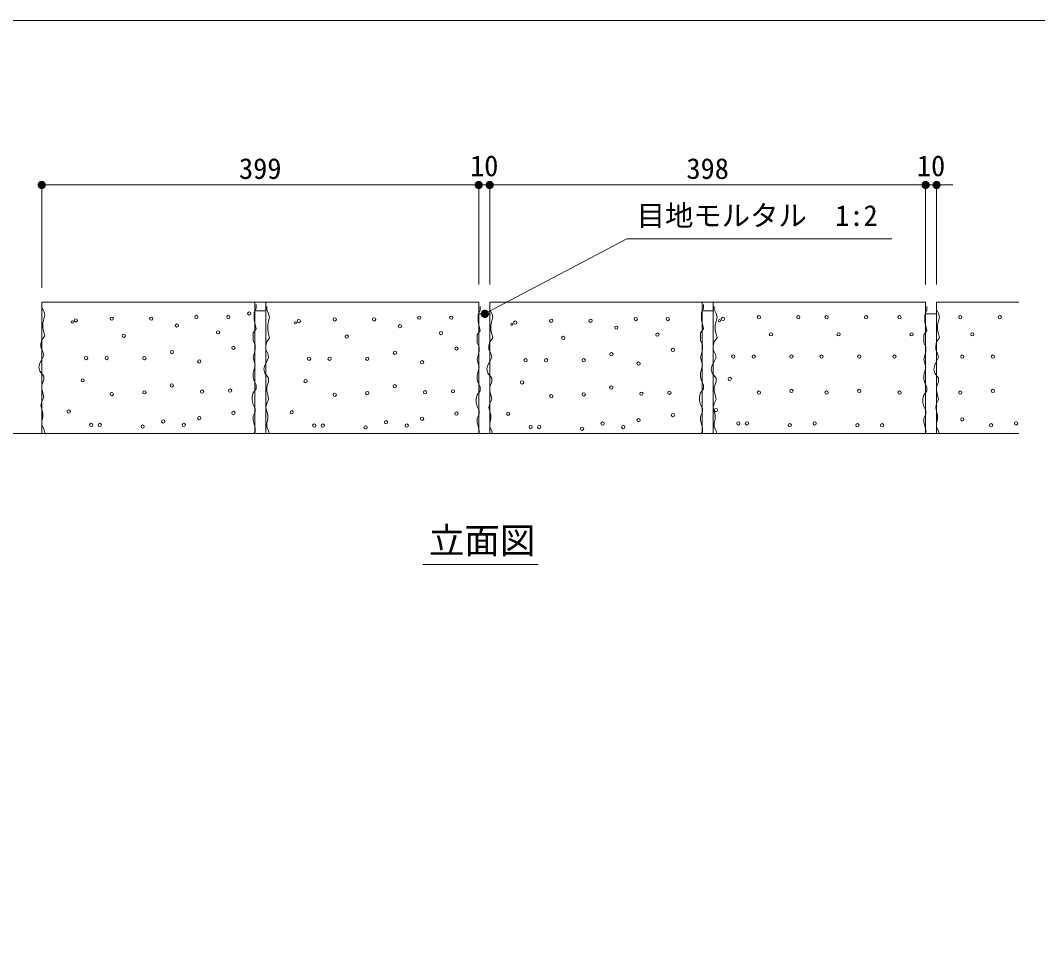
# Model space of a CAD drawing. Units: millimetres at full size, sheet at 1:10. Extents: x 173 to 2911, y 2144 to 4011.
# Drawn here: x 1190 to 2119, y 3108 to 3956 of the extents above; entities that cross this region are included whole.
import ezdxf
from ezdxf.enums import TextEntityAlignment as Align

# ---------------------------------------------------------------- set-up
doc = ezdxf.new("R2010")
doc.units = ezdxf.units.MM
doc.header["$LTSCALE"] = 10
for name, color, linetype, lineweight in [('_0-0_', 7, 'Continuous', 13), ('ハッチ', 4, 'Continuous', 13), ('寸法', 1, 'Continuous', 13), ('本体', 7, 'Continuous', 13)]:
    doc.layers.add(name, color=color, linetype=linetype, lineweight=lineweight)
doc.styles.add('ＭＳ ゴシック', font='')
doc.styles.get('ＭＳ ゴシック').set_extended_font_data('MS Gothic')

# ---------------------------------------------------------------- blocks, each defined once
blk = doc.blocks.new('filled_dot')
at = {"color": 0, "linetype": 'Continuous', "lineweight": -2, "const_width": 1.25}
blk.add_lwpolyline([(-0.625, 0, 1), (0.625, 0, 1)], format="xyb", close=True, dxfattribs=at)

msp = doc.modelspace()

# ---------------------------------------------------------------- linework, layer by layer
at = {"layer": '_0-0_', "color": 6}
msp.add_lwpolyline([(2911.26, 3955.7), (173.13, 3955.7), (173.13, 2143.88), (2911.26, 2143.88)], close=True, dxfattribs=at)
at = {"layer": 'ハッチ'}
for centre, radius in [((1398.88, 3688.08), 1.5), ((1237.48, 3680.25), 1), ((1240.61, 3681.82), 1.5), ((1273.47, 3683.38), 1.5), ((1309.45, 3683.38), 1.5), ((1332.92, 3677.13), 1.5), ((1350.65, 3684.94), 1.5), ((1379.85, 3684.95), 1.5), ((1441.03, 3679.6), 1), ((1444.16, 3681.16), 1.5), ((1477.02, 3682.73), 1.5), ((1513, 3682.73), 1.5), ((1554.2, 3684.28), 1.5), ((1583.4, 3684.29), 1.5), ((1638.69, 3678.29), 1), ((1641.82, 3679.86), 1.5), ((1674.68, 3681.42), 1.5), ((1710.66, 3681.42), 1.5), ((1751.86, 3682.97), 1.5), ((1781.06, 3682.98), 1.5), ((1828.33, 3681.56), 1), ((1831.46, 3683.13), 1.5), ((1864.32, 3684.69), 1.5), ((1900.3, 3684.69), 1.5), ((1926.15, 3684.69), 1.5), ((1962.13, 3684.69), 1.5), ((1992.8, 3684.69), 1.5), ((2048.21, 3684.69), 1.5), ((2084.19, 3684.69), 1.5), ((1284.42, 3667.74), 1.5), ((1370.47, 3670.87), 1.5), ((1536.47, 3676.47), 1.5), ((1574.02, 3670.21), 1.5), ((1734.13, 3675.16), 1.5), ((1771.68, 3668.9), 1.5), ((1875.27, 3669.05), 1.5), ((1937.1, 3669.05), 1.5), ((2003.76, 3669.05), 1.5), ((2059.16, 3669.05), 1.5), ((1487.97, 3667.08), 1.5), ((1685.63, 3665.77), 1.5), ((1328.4, 3652.87), 1.5), ((1384.55, 3656.79), 1.5), ((1531.95, 3652.21), 1.5), ((1588.1, 3656.13), 1.5), ((1729.61, 3650.9), 1.5), ((1785.76, 3654.82), 1.5), ((1250, 3647.4), 1.5), ((1268.77, 3647.4), 1.5), ((1303.19, 3647.4), 1.5), ((1353.26, 3644.27), 1.5), ((1453.55, 3646.74), 1.5), ((1472.32, 3646.74), 1.5), ((1506.74, 3646.74), 1.5), ((1556.81, 3643.62), 1.5), ((1651.21, 3645.44), 1.5), ((1669.98, 3645.44), 1.5), ((1704.4, 3645.44), 1.5), ((1754.47, 3642.31), 1.5), ((1840.85, 3648.71), 1.5), ((1859.62, 3648.71), 1.5), ((1894.04, 3648.71), 1.5), ((1921.46, 3648.71), 1.5), ((1955.88, 3648.71), 1.5), ((1988.11, 3648.71), 1.5), ((2050.03, 3648.71), 1.5), ((2077.94, 3648.71), 1.5), ((1246.87, 3627.06), 1.5), ((1328.22, 3622.37), 1.5), ((1450.42, 3626.41), 1.5), ((1531.77, 3621.71), 1.5), ((1648.08, 3625.1), 1.5), ((1837.72, 3628.37), 1.5), ((1273.47, 3614.54), 1.5), ((1303.19, 3616.11), 1.5), ((1355.89, 3616.87), 1.5), ((1381.42, 3617.67), 1.5), ((1477.02, 3613.89), 1.5), ((1506.74, 3615.45), 1.5), ((1559.44, 3616.21), 1.5), ((1584.97, 3617.02), 1.5), ((1674.68, 3612.58), 1.5), ((1704.4, 3614.15), 1.5), ((1729.44, 3620.4), 1.5), ((1757.1, 3614.91), 1.5), ((1782.63, 3615.71), 1.5), ((1864.32, 3615.85), 1.5), ((1894.04, 3617.42), 1.5), ((1926.15, 3615.85), 1.5), ((1955.88, 3617.42), 1.5), ((1992.8, 3615.85), 1.5), ((2048.21, 3615.85), 1.5), ((2077.94, 3617.42), 1.5), ((1234.15, 3598.54), 1.5), ((1384.55, 3597.34), 1.5), ((1437.7, 3597.89), 1.5), ((1588.1, 3596.68), 1.5), ((1635.36, 3596.58), 1.5), ((1785.76, 3595.37), 1.5), ((1825, 3599.85), 1.5), ((1254.69, 3586.38), 1.5), ((1262.51, 3586.38), 1.5), ((1301.63, 3584.82), 1.5), ((1320.4, 3589.51), 1.5), ((1339.18, 3586.38), 1.5), ((1353.26, 3592.64), 1.5), ((1458.24, 3585.73), 1.5), ((1466.07, 3585.73), 1.5), ((1505.18, 3584.16), 1.5), ((1523.95, 3588.86), 1.5), ((1542.73, 3585.73), 1.5), ((1556.81, 3591.99), 1.5), ((1655.9, 3584.42), 1.5), ((1663.73, 3584.42), 1.5), ((1721.61, 3587.55), 1.5), ((1740.39, 3584.42), 1.5), ((1754.47, 3590.68), 1.5), ((1845.54, 3587.69), 1.5), ((1853.36, 3587.69), 1.5), ((1892.48, 3586.13), 1.5), ((1915.2, 3587.69), 1.5), ((1954.31, 3586.13), 1.5), ((1976.77, 3586.13), 1.5), ((2050.03, 3591.44), 1.5), ((2076.37, 3586.13), 1.5), ((2099.09, 3587.69), 1.5), ((1702.84, 3582.86), 1.5)]:
    msp.add_circle(centre, radius, dxfattribs=at)
at = {"layer": '寸法'}
for p, q in [((1209.5, 3805.42), (1608.5, 3805.42)), ((1209.5, 3711.4), (1209.5, 3805.42)), ((1409.06, 3805.42), (1419.06, 3805.42)), ((1593.5, 3805.42), (1633.5, 3805.42)), ((1608.5, 3714.67), (1608.5, 3805.42)), ((1608.5, 3714.67), (1608.5, 3805.42)), ((1609.06, 3805.42), (1619.06, 3805.42)), ((1618.5, 3714.67), (1618.5, 3805.42)), ((1618.5, 3805.42), (2016.5, 3805.42)), ((1618.5, 3714.67), (1618.5, 3805.42)), ((2001.5, 3805.42), (2041.5, 3805.42)), ((2016.5, 3714.67), (2016.5, 3805.42)), ((2016.5, 3714.67), (2016.5, 3805.42)), ((2026.5, 3714.67), (2026.5, 3805.42))]:
    msp.add_line(p, q, dxfattribs=at)
at = {"layer": '寸法', "color": 3}
msp.add_line((1557.34, 3458.84), (1662.76, 3458.84), dxfattribs=at)
at = {"layer": '寸法'}
msp.add_lwpolyline([(1614.06, 3687.79), (1620.7, 3691.28), (1743.81, 3756.1), (1985.53, 3756.1)], dxfattribs=at)
at = {"layer": '本体'}
for p, q in [((1209.5, 3698.4), (1209.5, 3693.65)), ((1209.5, 3698.4), (1608.5, 3698.4)), ((1618.5, 3698.4), (2016.5, 3698.4)), ((2026.5, 3698.4), (2101.61, 3698.4)), ((1209.5, 3693.65), (1211.29, 3690.07)), ((1211.29, 3690.07), (1212.19, 3686.49)), ((1405.15, 3692.75), (1403.36, 3689.17)), ((1403.36, 3689.17), (1403.36, 3685.59)), ((1404, 3690.66), (1414, 3690.66)), ((1405.15, 3696.33), (1405.15, 3692.75)), ((1414.88, 3694.48), (1414.88, 3691.79)), ((1414.88, 3691.79), (1416.67, 3688.22)), ((1416.67, 3688.22), (1417.56, 3684.64)), ((1609.65, 3690.9), (1607.86, 3687.32)), ((1608.5, 3687.79), (1618.5, 3687.79)), ((1609.65, 3694.48), (1609.65, 3690.9)), ((1618.61, 3694.48), (1618.61, 3691.79)), ((1618.61, 3691.79), (1620.4, 3688.22)), ((1620.4, 3688.22), (1621.29, 3684.64)), ((1813.65, 3692.75), (1811.86, 3689.17)), ((1811.86, 3689.17), (1811.86, 3685.59)), ((1812.5, 3690.66), (1822.5, 3690.66)), ((1813.65, 3696.33), (1813.65, 3692.75)), ((1823.38, 3694.48), (1823.38, 3691.79)), ((1823.38, 3691.79), (1825.17, 3688.22)), ((1825.17, 3688.22), (1826.06, 3684.64)), ((2017.65, 3690.9), (2015.86, 3687.32)), ((2016.5, 3687.79), (2026.5, 3687.79)), ((2017.65, 3694.48), (2017.65, 3690.9)), ((2026.61, 3694.48), (2026.61, 3691.79)), ((2026.61, 3691.79), (2028.4, 3688.22)), ((2028.4, 3688.22), (2029.29, 3684.64)), ((1211.29, 3682.91), (1210.4, 3679.33)), ((1210.4, 3679.33), (1210.4, 3674.86)), ((1212.19, 3686.49), (1211.29, 3682.91)), ((1403.36, 3685.59), (1403.36, 3682.01)), ((1403.36, 3682.01), (1404.26, 3678.43)), ((1404.26, 3678.43), (1405.15, 3673.96)), ((1416.67, 3681.06), (1415.77, 3677.48)), ((1417.56, 3684.64), (1416.67, 3681.06)), ((1607.86, 3687.32), (1607.86, 3683.74)), ((1607.86, 3683.74), (1607.86, 3680.16)), ((1607.86, 3680.16), (1608.76, 3676.58)), ((1620.4, 3681.06), (1619.5, 3677.48)), ((1621.29, 3684.64), (1620.4, 3681.06)), ((1811.86, 3685.59), (1811.86, 3682.01)), ((1811.86, 3682.01), (1812.76, 3678.43)), ((1812.76, 3678.43), (1813.65, 3673.96)), ((1825.17, 3681.06), (1824.27, 3677.48)), ((1826.06, 3684.64), (1825.17, 3681.06)), ((2015.86, 3687.32), (2015.86, 3683.74)), ((2015.86, 3683.74), (2015.86, 3680.16)), ((2015.86, 3680.16), (2016.76, 3676.58)), ((2028.4, 3681.06), (2027.5, 3677.48)), ((2029.29, 3684.64), (2028.4, 3681.06)), ((1210.4, 3674.86), (1211.29, 3671.28)), ((1211.29, 3671.28), (1212.19, 3667.7)), ((1405.15, 3673.96), (1402.47, 3670.38)), ((1402.47, 3670.38), (1402.47, 3666.8)), ((1415.77, 3677.48), (1415.77, 3673)), ((1415.77, 3673), (1416.67, 3669.42)), ((1416.67, 3669.42), (1417.56, 3665.84)), ((1609.65, 3672.11), (1606.97, 3668.53)), ((1608.76, 3676.58), (1609.65, 3672.11)), ((1619.5, 3677.48), (1619.5, 3673)), ((1619.5, 3673), (1620.4, 3669.42)), ((1620.4, 3669.42), (1621.29, 3665.84)), ((1813.65, 3673.96), (1810.97, 3670.38)), ((1810.97, 3670.38), (1810.97, 3666.8)), ((1824.27, 3677.48), (1824.27, 3673)), ((1824.27, 3673), (1825.17, 3669.42)), ((1825.17, 3669.42), (1826.06, 3665.84)), ((2017.65, 3672.11), (2014.97, 3668.53)), ((2016.76, 3676.58), (2017.65, 3672.11)), ((2027.5, 3677.48), (2027.5, 3673)), ((2027.5, 3673), (2028.4, 3669.42)), ((2028.4, 3669.42), (2029.29, 3665.84)), ((1209.5, 3664.12), (1208.61, 3660.54)), ((1208.61, 3660.54), (1208.61, 3656.96)), ((1212.19, 3667.7), (1209.5, 3664.12)), ((1402.47, 3666.8), (1402.47, 3663.22)), ((1402.47, 3663.22), (1404.26, 3659.64)), ((1414.88, 3662.26), (1413.98, 3658.69)), ((1417.56, 3665.84), (1414.88, 3662.26)), ((1606.97, 3668.53), (1606.97, 3664.95)), ((1606.97, 3664.95), (1606.97, 3661.37)), ((1606.97, 3661.37), (1608.76, 3657.79)), ((1618.61, 3662.26), (1617.71, 3658.69)), ((1621.29, 3665.84), (1618.61, 3662.26)), ((1810.97, 3666.8), (1810.97, 3663.22)), ((1810.97, 3663.22), (1812.76, 3659.64)), ((1823.38, 3662.26), (1822.48, 3658.69)), ((1826.06, 3665.84), (1823.38, 3662.26)), ((2014.97, 3668.53), (2014.97, 3664.95)), ((2014.97, 3664.95), (2014.97, 3661.37)), ((2014.97, 3661.37), (2016.76, 3657.79)), ((2026.61, 3662.26), (2025.71, 3658.69)), ((2029.29, 3665.84), (2026.61, 3662.26)), ((1208.61, 3656.96), (1210.4, 3653.38)), ((1210.4, 3653.38), (1211.29, 3649.8)), ((1403.36, 3651.59), (1402.47, 3648.01)), ((1404.26, 3655.17), (1403.36, 3651.59)), ((1404.26, 3659.64), (1404.26, 3655.17)), ((1413.98, 3658.69), (1413.98, 3655.11)), ((1413.98, 3655.11), (1415.77, 3651.53)), ((1415.77, 3651.53), (1416.67, 3647.95)), ((1608.76, 3653.32), (1607.86, 3649.74)), ((1608.76, 3657.79), (1608.76, 3653.32)), ((1617.71, 3658.69), (1617.71, 3655.11)), ((1617.71, 3655.11), (1619.5, 3651.53)), ((1619.5, 3651.53), (1620.4, 3647.95)), ((1811.86, 3651.59), (1810.97, 3648.01)), ((1812.76, 3655.17), (1811.86, 3651.59)), ((1812.76, 3659.64), (1812.76, 3655.17)), ((1822.48, 3658.69), (1822.48, 3655.11)), ((1822.48, 3655.11), (1824.27, 3651.53)), ((1824.27, 3651.53), (1825.17, 3647.95)), ((2016.76, 3653.32), (2015.86, 3649.74)), ((2016.76, 3657.79), (2016.76, 3653.32)), ((2025.71, 3658.69), (2025.71, 3655.11)), ((2025.71, 3655.11), (2027.5, 3651.53)), ((2027.5, 3651.53), (2028.4, 3647.95)), ((1207.71, 3642.64), (1206.82, 3639.06)), ((1209.5, 3646.22), (1207.71, 3642.64)), ((1211.29, 3649.8), (1209.5, 3646.22)), ((1402.47, 3648.01), (1403.36, 3644.43)), ((1403.36, 3644.43), (1404.26, 3640.85)), ((1414.88, 3644.37), (1413.09, 3640.79)), ((1416.67, 3647.95), (1414.88, 3644.37)), ((1607.86, 3649.74), (1606.97, 3646.16)), ((1606.97, 3646.16), (1607.86, 3642.58)), ((1607.86, 3642.58), (1608.76, 3639)), ((1618.61, 3644.37), (1616.82, 3640.79)), ((1620.4, 3647.95), (1618.61, 3644.37)), ((1810.97, 3648.01), (1811.86, 3644.43)), ((1811.86, 3644.43), (1812.76, 3640.85)), ((1823.38, 3644.37), (1821.59, 3640.79)), ((1825.17, 3647.95), (1823.38, 3644.37)), ((2015.86, 3649.74), (2014.97, 3646.16)), ((2014.97, 3646.16), (2015.86, 3642.58)), ((2015.86, 3642.58), (2016.76, 3639)), ((2026.61, 3644.37), (2024.82, 3640.79)), ((2028.4, 3647.95), (2026.61, 3644.37)), ((1206.82, 3639.06), (1207.71, 3635.48)), ((1207.71, 3635.48), (1211.29, 3631.01)), ((1403.36, 3637.27), (1402.47, 3633.69)), ((1402.47, 3633.69), (1402.47, 3630.11)), ((1404.26, 3640.85), (1403.36, 3637.27)), ((1413.09, 3640.79), (1412.19, 3637.21)), ((1412.19, 3637.21), (1413.09, 3633.63)), ((1413.09, 3633.63), (1416.67, 3629.15)), ((1607.86, 3635.42), (1606.97, 3631.84)), ((1608.76, 3639), (1607.86, 3635.42)), ((1616.82, 3640.79), (1615.92, 3637.21)), ((1615.92, 3637.21), (1616.82, 3633.63)), ((1616.82, 3633.63), (1620.4, 3629.15)), ((1811.86, 3637.27), (1810.97, 3633.69)), ((1810.97, 3633.69), (1810.97, 3630.11)), ((1812.76, 3640.85), (1811.86, 3637.27)), ((1821.59, 3640.79), (1820.69, 3637.21)), ((1820.69, 3637.21), (1821.59, 3633.63)), ((1821.59, 3633.63), (1825.17, 3629.15)), ((2015.86, 3635.42), (2014.97, 3631.84)), ((2016.76, 3639), (2015.86, 3635.42)), ((2024.82, 3640.79), (2023.92, 3637.21)), ((2023.92, 3637.21), (2024.82, 3633.63)), ((2024.82, 3633.63), (2028.4, 3629.15)), ((1211.29, 3627.43), (1209.5, 3622.95)), ((1209.5, 3622.95), (1209.5, 3619.37)), ((1211.29, 3631.01), (1211.29, 3627.43)), ((1402.47, 3630.11), (1403.36, 3626.53)), ((1403.36, 3626.53), (1405.15, 3622.95)), ((1405.15, 3622.95), (1405.15, 3619.37)), ((1416.67, 3625.58), (1414.88, 3621.1)), ((1416.67, 3629.15), (1416.67, 3625.58)), ((1606.97, 3631.84), (1606.97, 3628.26)), ((1606.97, 3628.26), (1607.86, 3624.68)), ((1607.86, 3624.68), (1609.65, 3621.1)), ((1620.4, 3625.58), (1618.61, 3621.1)), ((1620.4, 3629.15), (1620.4, 3625.58)), ((1810.97, 3630.11), (1811.86, 3626.53)), ((1811.86, 3626.53), (1813.65, 3622.95)), ((1813.65, 3622.95), (1813.65, 3619.37)), ((1825.17, 3625.58), (1823.38, 3621.1)), ((1825.17, 3629.15), (1825.17, 3625.58)), ((2014.97, 3631.84), (2014.97, 3628.26)), ((2014.97, 3628.26), (2015.86, 3624.68)), ((2015.86, 3624.68), (2017.65, 3621.1)), ((2028.4, 3625.58), (2026.61, 3621.1)), ((2028.4, 3629.15), (2028.4, 3625.58)), ((1209.5, 3619.37), (1210.4, 3615.79)), ((1210.4, 3615.79), (1211.29, 3611.32)), ((1402.47, 3615.79), (1401.57, 3612.22)), ((1405.15, 3619.37), (1402.47, 3615.79)), ((1414.88, 3621.1), (1414.88, 3617.52)), ((1414.88, 3617.52), (1415.77, 3613.94)), ((1415.77, 3613.94), (1416.67, 3609.47)), ((1606.97, 3613.94), (1606.07, 3610.36)), ((1609.65, 3617.52), (1606.97, 3613.94)), ((1609.65, 3621.1), (1609.65, 3617.52)), ((1618.61, 3621.1), (1618.61, 3617.52)), ((1618.61, 3617.52), (1619.5, 3613.94)), ((1619.5, 3613.94), (1620.4, 3609.47)), ((1810.97, 3615.79), (1810.07, 3612.22)), ((1813.65, 3619.37), (1810.97, 3615.79)), ((1823.38, 3621.1), (1823.38, 3617.52)), ((1823.38, 3617.52), (1824.27, 3613.94)), ((1824.27, 3613.94), (1825.17, 3609.47)), ((2014.97, 3613.94), (2014.07, 3610.36)), ((2017.65, 3617.52), (2014.97, 3613.94)), ((2017.65, 3621.1), (2017.65, 3617.52)), ((2026.61, 3621.1), (2026.61, 3617.52)), ((2026.61, 3617.52), (2027.5, 3613.94)), ((2027.5, 3613.94), (2028.4, 3609.47)), ((1209.5, 3607.74), (1208.61, 3604.16)), ((1208.61, 3604.16), (1209.5, 3600.58)), ((1211.29, 3611.32), (1209.5, 3607.74)), ((1401.57, 3612.22), (1401.57, 3608.64)), ((1401.57, 3608.64), (1402.47, 3605.06)), ((1402.47, 3605.06), (1404.26, 3601.48)), ((1414.88, 3605.89), (1413.98, 3602.31)), ((1416.67, 3609.47), (1414.88, 3605.89)), ((1606.07, 3610.36), (1606.07, 3606.78)), ((1606.07, 3606.78), (1606.97, 3603.2)), ((1618.61, 3605.89), (1617.71, 3602.31)), ((1620.4, 3609.47), (1618.61, 3605.89)), ((1810.07, 3612.22), (1810.07, 3608.64)), ((1810.07, 3608.64), (1810.97, 3605.06)), ((1810.97, 3605.06), (1812.76, 3601.48)), ((1823.38, 3605.89), (1822.48, 3602.31)), ((1825.17, 3609.47), (1823.38, 3605.89)), ((2014.07, 3610.36), (2014.07, 3606.78)), ((2014.07, 3606.78), (2014.97, 3603.2)), ((2026.61, 3605.89), (2025.71, 3602.31)), ((2028.4, 3609.47), (2026.61, 3605.89)), ((1209.5, 3600.58), (1210.4, 3597)), ((1210.4, 3597), (1210.4, 3593.42)), ((1404.26, 3597.9), (1402.47, 3594.32)), ((1404.26, 3601.48), (1404.26, 3597.9)), ((1413.98, 3602.31), (1414.88, 3598.73)), ((1414.88, 3598.73), (1415.77, 3595.15)), ((1415.77, 3595.15), (1415.77, 3591.57)), ((1606.97, 3603.2), (1608.76, 3599.62)), ((1608.76, 3596.05), (1606.97, 3592.47)), ((1608.76, 3599.62), (1608.76, 3596.05)), ((1617.71, 3602.31), (1618.61, 3598.73)), ((1618.61, 3598.73), (1619.5, 3595.15)), ((1619.5, 3595.15), (1619.5, 3591.57)), ((1812.76, 3597.9), (1810.97, 3594.32)), ((1812.76, 3601.48), (1812.76, 3597.9)), ((1822.48, 3602.31), (1823.38, 3598.73)), ((1823.38, 3598.73), (1824.27, 3595.15)), ((1824.27, 3595.15), (1824.27, 3591.57)), ((2014.97, 3603.2), (2016.76, 3599.62)), ((2016.76, 3596.05), (2014.97, 3592.47)), ((2016.76, 3599.62), (2016.76, 3596.05)), ((2025.71, 3602.31), (2026.61, 3598.73)), ((2026.61, 3598.73), (2027.5, 3595.15)), ((2027.5, 3595.15), (2027.5, 3591.57)), ((1210.4, 3593.42), (1209.5, 3589.84)), ((1209.5, 3589.84), (1209.5, 3586.26)), ((1209.5, 3586.26), (1211.29, 3582.69)), ((1402.47, 3594.32), (1402.47, 3590.74)), ((1402.47, 3590.74), (1403.36, 3587.16)), ((1403.36, 3587.16), (1404.26, 3583.58)), ((1415.77, 3591.57), (1414.88, 3587.99)), ((1414.88, 3587.99), (1414.88, 3584.41)), ((1606.97, 3592.47), (1606.97, 3588.89)), ((1606.97, 3588.89), (1607.86, 3585.31)), ((1619.5, 3591.57), (1618.61, 3587.99)), ((1618.61, 3587.99), (1618.61, 3584.41)), ((1810.97, 3594.32), (1810.97, 3590.74)), ((1810.97, 3590.74), (1811.86, 3587.16)), ((1811.86, 3587.16), (1812.76, 3583.58)), ((1824.27, 3591.57), (1823.38, 3587.99)), ((1823.38, 3587.99), (1823.38, 3584.41)), ((2014.97, 3592.47), (2014.97, 3588.89)), ((2014.97, 3588.89), (2015.86, 3585.31)), ((2027.5, 3591.57), (2026.61, 3587.99)), ((2026.61, 3587.99), (2026.61, 3584.41)), ((1084.71, 3578.4), (2101.61, 3578.4)), ((1211.29, 3582.69), (1212.19, 3579.11)), ((1212.19, 3579.11), (1211.65, 3578.4)), ((1404.26, 3580), (1403.05, 3578.4)), ((1404.26, 3583.58), (1404.26, 3580)), ((1414.88, 3584.41), (1416.67, 3580.83)), ((1416.67, 3580.83), (1417.28, 3578.4)), ((1607.86, 3585.31), (1608.76, 3581.73)), ((1608.76, 3581.73), (1608.76, 3578.4)), ((1618.61, 3584.41), (1620.4, 3580.83)), ((1620.4, 3580.83), (1621.01, 3578.4)), ((1812.76, 3580), (1811.55, 3578.4)), ((1812.76, 3583.58), (1812.76, 3580)), ((1823.38, 3584.41), (1825.17, 3580.83)), ((1825.17, 3580.83), (1825.78, 3578.4)), ((2015.86, 3585.31), (2016.76, 3581.73)), ((2016.76, 3581.73), (2016.76, 3578.4)), ((2026.61, 3584.41), (2028.4, 3580.83)), ((2028.4, 3580.83), (2029.01, 3578.4))]:
    msp.add_line(p, q, dxfattribs=at)
at = {"layer": '本体', "color": 4}
for p, q in [((1209.5, 3578.4), (1209.5, 3698.4)), ((1404, 3578.4), (1404, 3698.4)), ((1414, 3578.4), (1414, 3698.4)), ((1608.5, 3578.4), (1608.5, 3698.4)), ((1618.5, 3578.4), (1618.5, 3698.4)), ((1812.5, 3578.4), (1812.5, 3698.4)), ((1822.5, 3578.4), (1822.5, 3698.4)), ((2016.5, 3578.4), (2016.5, 3698.4)), ((2026.5, 3578.4), (2026.5, 3698.4))]:
    msp.add_line(p, q, dxfattribs=at)

# ---------------------------------------------------------------- block references
at = {"layer": '寸法', "xscale": 3, "yscale": 3}
for p in [(1209.5, 3805.42), (1618.5, 3805.42), (1618.5, 3805.42), (2026.5, 3805.42)]:
    msp.add_blockref('filled_dot', p, dxfattribs=at)
for p, rotation in [((1608.5, 3805.42), 180), ((1608.5, 3805.42), 180), ((2016.5, 3805.42), 180), ((2016.5, 3805.42), 180), ((1614.06, 3687.79), 27.8)]:
    msp.add_blockref('filled_dot', p, dxfattribs=dict(at, rotation=rotation))

# ---------------------------------------------------------------- texts
at = {"layer": '寸法', "style": 'ＭＳ ゴシック'}
for s, p in [('399', (1409, 3820.42)), ('10', (1613.5, 3822.92)), ('398', (1817.5, 3820.42)), ('10', (2021.5, 3822.92))]:
    msp.add_text(s, height=18.99, dxfattribs=at).set_placement(p, align=Align.MIDDLE_CENTER)
at = {"layer": '寸法', "color": 3, "style": 'ＭＳ ゴシック'}
for s, height, p in [('目地モルタル\u30001:2', 18.99, (1752.68, 3762.32)), ('立面図', 23.74, (1563, 3461.83))]:
    msp.add_text(s, height=height, dxfattribs=at).set_placement(p, align=Align.BOTTOM_LEFT)

doc.saveas('drawing.dxf')
